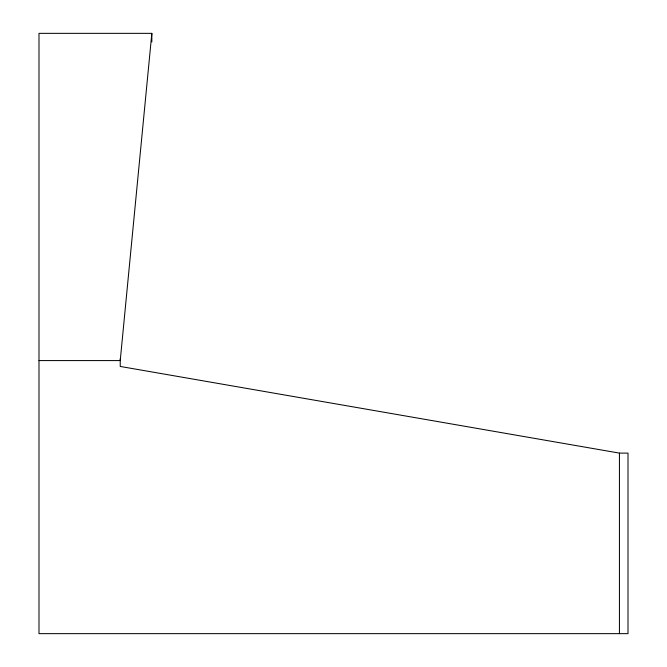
<?xml version="1.0" encoding="UTF-8"?>
<svg xmlns="http://www.w3.org/2000/svg" width="667" height="667" viewBox="0 0 667 667"><rect width="100%" height="100%" fill="white"/><g stroke="black" fill="none" stroke-linecap="round" stroke-linejoin="round"><path stroke-width="1" d="M120.235 358.679L120.235 366.45L619.435 453.11L628.006 453.11L628.006 633.65L38.994 633.65L38.994 33.35L151.834 33.35L120.235 360.58L38.994 360.58M619.435 453.11L619.435 633.65M151.834 33.35L151.834 41.929"/></g></svg>
